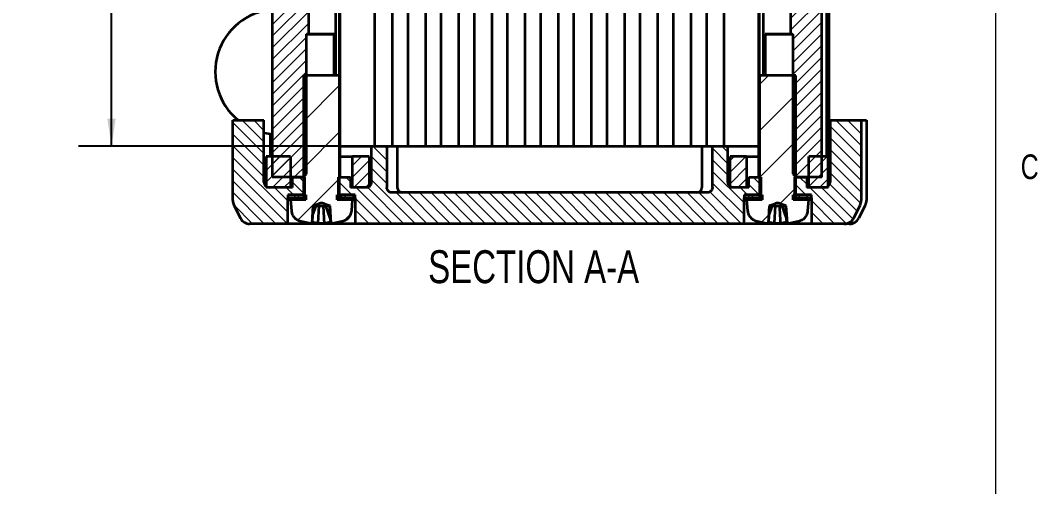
# Paper-space layout 'Sheet2' of a CAD drawing. Header units: inches. Extents: x 0.4 to 16.6, y 0.2 to 10.8.
# Drawn here: x 12.673 to 16.536, y 5.643 to 7.414 of the extents above; entities that cross this region are included whole.
import ezdxf

# ---------------------------------------------------------------- set-up
doc = ezdxf.new("R2010")
doc.units = ezdxf.units.IN
doc.header["$MEASUREMENT"] = 0
doc.layers.add('SLD-0', color=7, linetype='Continuous')
doc.styles.add('SLDTEXTSTYLE1', font='TXT', dxfattribs={"width": 0.75})
doc.dimstyles.new('SLDDIMSTYLE2', dxfattribs={"dimtxt": 0.104167, "dimasz": 0.104167, "dimexe": 0, "dimexo": 0.0625, "dimgap": 0.026042, "dimtad": 0, "dimtih": 1, "dimtoh": 1, "dimdec": 3, "dimrnd": 1e-09, "dimzin": 12, "dimdsep": 46, "dimtxsty": 'SLDTEXTSTYLE1', "dimsah": 1, "dimcen": 0.09, "dimadec": 0, "dimazin": 3, "dimtfac": 1, "dimtdec": 3, "dimtofl": 0, "dimtmove": 0, "dimatfit": 3, "dimfxl": 1, "dimfrac": 2, "dimtolj": 1, "dimtzin": 12, "dimarcsym": 0})

# ---------------------------------------------------------------- blocks, each defined once
blk = doc.blocks.new('_D_5')
at = {"layer": 'SLD-0'}
for p, q in [((14.0739, 9.8504), (12.8941, 9.8504)), ((13.0191, 9.8504), (13.0191, 8.5082)), ((13.1152, 8.4659), (13.0835, 8.4659)), ((13.0835, 8.4659), (13.0835, 8.3004)), ((13.2692, 8.4659), (13.3008, 8.4659)), ((13.3008, 8.4659), (13.3008, 8.3004)), ((13.0191, 6.937), (13.0191, 8.2793)), ((13.0835, 8.3004), (13.1152, 8.3004)), ((13.3008, 8.3004), (13.2692, 8.3004)), ((14.0543, 6.937), (12.8941, 6.937))]:
    blk.add_line(p, q, dxfattribs=at)
for centre, start, end in [((12.9134, 8.3832), 153.4349, 206.5651), ((13.1248, 8.3832), 333.4349, 26.5651)]:
    blk.add_arc(centre, 0.2323, start, end, dxfattribs=at)
for points in [[(13.0191, 9.8504), (13.003, 9.7463), (13.0351, 9.7463)], [(13.0191, 6.937), (13.0351, 7.0412), (13.003, 7.0412)]]:
    blk.add_solid(points, dxfattribs=at)
at = {"layer": 'SLD-0', "char_height": 0.10417, "attachment_point": 1, "style": 'SLDTEXTSTYLE1'}
for s, insert in [('2.913', (12.7056, 8.4347)), ('74', (13.1152, 8.4347))]:
    blk.add_mtext(s, dxfattribs=dict(at, insert=insert))

psp = doc.layouts.new('Sheet2')

# ---------------------------------------------------------------- hatches: boundary and pattern name
at = {"linetype": 'Continuous', "lineweight": 18}
h = psp.add_hatch(dxfattribs=at)
h.set_pattern_fill('ANSI31', scale=0.25, style=0)
edge = h.paths.add_edge_path(flags=0)
edge.add_spline(control_points=[(13.7464, 6.8189), (13.7507, 6.8232), (13.755, 6.8275), (13.7592, 6.8317)], knot_values=[0.002828, 0.002828, 0.002828, 0.002828, 0.003288, 0.003288, 0.003288, 0.003288], weights=[1, 1, 1, 1], degree=3, periodic=0)
edge.add_line((13.7592, 6.8317), (13.7592, 7.3622))
edge.add_spline(control_points=[(13.7592, 7.3622), (13.7618, 7.3638), (13.7643, 7.3653), (13.7669, 7.3668)], knot_values=[0.001869, 0.001869, 0.001869, 0.001869, 0.002096, 0.002096, 0.002096, 0.002096], weights=[1, 1, 1, 1], degree=3, periodic=0)
edge.add_line((13.7669, 7.3668), (13.7669, 9.4206))
edge.add_spline(control_points=[(13.7669, 9.4206), (13.7643, 9.4222), (13.7618, 9.4237), (13.7592, 9.4252)], knot_values=[0.004752, 0.004752, 0.004752, 0.004752, 0.004981, 0.004981, 0.004981, 0.004981], weights=[1, 1, 1, 1], degree=3, periodic=0)
edge.add_line((13.7592, 9.4252), (13.7592, 9.9557))
edge.add_spline(control_points=[(13.7592, 9.9557), (13.755, 9.96), (13.7507, 9.9643), (13.7464, 9.9685)], knot_values=[0.007074, 0.007074, 0.007074, 0.007074, 0.007537, 0.007537, 0.007537, 0.007537], weights=[1, 1, 1, 1], degree=3, periodic=0)
edge.add_line((13.7464, 9.9685), (13.6293, 9.9685))
edge.add_line((13.6293, 9.9685), (13.6293, 6.8189))
edge.add_line((13.6293, 6.8189), (13.7464, 6.8189))
h = psp.add_hatch(dxfattribs=at)
h.set_pattern_fill('ANSI31', scale=0.25, style=0)
edge = h.paths.add_edge_path(flags=0)
edge.add_spline(control_points=[(15.598, 7.3668), (15.6006, 7.3653), (15.6031, 7.3638), (15.6057, 7.3622)], knot_values=[0.004752, 0.004752, 0.004752, 0.004752, 0.004981, 0.004981, 0.004981, 0.004981], weights=[1, 1, 1, 1], degree=3, periodic=0)
edge.add_line((15.6057, 7.3622), (15.6057, 6.8317))
edge.add_spline(control_points=[(15.6057, 6.8317), (15.6099, 6.8275), (15.6142, 6.8232), (15.6185, 6.8189)], knot_values=[0.007074, 0.007074, 0.007074, 0.007074, 0.007537, 0.007537, 0.007537, 0.007537], weights=[1, 1, 1, 1], degree=3, periodic=0)
edge.add_line((15.6185, 6.8189), (15.7159, 6.8189))
edge.add_line((15.7159, 6.8189), (15.7159, 9.9685))
edge.add_line((15.7159, 9.9685), (15.6185, 9.9685))
edge.add_spline(control_points=[(15.6185, 9.9685), (15.6142, 9.9643), (15.6099, 9.96), (15.6057, 9.9557)], knot_values=[0.002828, 0.002828, 0.002828, 0.002828, 0.003288, 0.003288, 0.003288, 0.003288], weights=[1, 1, 1, 1], degree=3, periodic=0)
edge.add_line((15.6057, 9.9557), (15.6057, 9.4252))
edge.add_spline(control_points=[(15.6057, 9.4252), (15.6031, 9.4237), (15.6006, 9.4222), (15.598, 9.4206)], knot_values=[0.001869, 0.001869, 0.001869, 0.001869, 0.002096, 0.002096, 0.002096, 0.002096], weights=[1, 1, 1, 1], degree=3, periodic=0)
edge.add_line((15.598, 9.4206), (15.598, 7.3668))
h = psp.add_hatch(dxfattribs=at)
h.set_pattern_fill('ANSI31', style=0)
edge = h.paths.add_edge_path(flags=0)
edge.add_line((13.8853, 6.7363), (13.8853, 7.2048))
edge.add_line((13.8853, 7.2048), (13.7475, 7.2048))
edge.add_line((13.7475, 7.2048), (13.7475, 6.7363))
edge.add_spline(control_points=[(13.7475, 6.7363), (13.7475, 6.7358), (13.7474, 6.7354), (13.7473, 6.735), (13.7471, 6.7345), (13.7469, 6.7341), (13.7466, 6.7338), (13.7464, 6.7335), (13.746, 6.7332), (13.7456, 6.7329), (13.7453, 6.7327), (13.7449, 6.7325), (13.7444, 6.7324), (13.7441, 6.7324), (13.7438, 6.7323), (13.7435, 6.7323)], knot_values=[0, 0, 0, 0, 0.000034, 0.000034, 0.000034, 0.000067, 0.000067, 0.000067, 0.000101, 0.000101, 0.000101, 0.000134, 0.000134, 0.000134, 0.000157, 0.000157, 0.000157, 0.000157], weights=[1, 1, 1, 1, 1, 1, 1, 1, 1, 1, 1, 1, 1, 1, 1, 1], degree=3, periodic=0)
edge.add_line((13.7435, 6.7323), (13.6983, 6.7323))
edge.add_spline(control_points=[(13.6983, 6.7323), (13.6995, 6.7185), (13.7007, 6.7047), (13.7019, 6.6908)], knot_values=[0.000016, 0.000016, 0.000016, 0.000016, 0.001074, 0.001074, 0.001074, 0.001074], weights=[1, 1, 1, 1], degree=3, periodic=0)
edge.add_spline(control_points=[(13.7019, 6.6908), (13.7023, 6.686), (13.7036, 6.6812), (13.7056, 6.6768), (13.7076, 6.6724), (13.7104, 6.6682), (13.7137, 6.6647), (13.7171, 6.6612), (13.7211, 6.6582), (13.7254, 6.656), (13.728, 6.6547), (13.7308, 6.6536), (13.7337, 6.6528)], knot_values=[0, 0, 0, 0, 0.000369, 0.000369, 0.000369, 0.000739, 0.000739, 0.000739, 0.001108, 0.001108, 0.001108, 0.001332, 0.001332, 0.001332, 0.001332], weights=[1, 1, 1, 1, 1, 1, 1, 1, 1, 1, 1, 1, 1], degree=3, periodic=0)
edge.add_arc((13.8164, 6.9567), 0.315, 254.7751, 263.2527)
edge.add_spline(control_points=[(13.7794, 6.6439), (13.7795, 6.6462), (13.7797, 6.6484), (13.7798, 6.6506), (13.7812, 6.6704), (13.7826, 6.6901), (13.784, 6.7099)], knot_values=[0.000025, 0.000025, 0.000025, 0.000025, 0.000195, 0.000195, 0.000195, 0.001704, 0.001704, 0.001704, 0.001704], weights=[1, 1, 1, 1, 1, 1, 1], degree=3, periodic=0)
edge.add_spline(control_points=[(13.784, 6.7099), (13.7948, 6.7134), (13.805, 6.72), (13.8164, 6.7204), (13.8277, 6.7208), (13.838, 6.7134), (13.8488, 6.7099)], knot_values=[0.000014, 0.000014, 0.000014, 0.000014, 0.000879, 0.000879, 0.000879, 0.001764, 0.001764, 0.001764, 0.001764], weights=[1, 1, 1, 1, 1, 1, 1], degree=3, periodic=0)
edge.add_spline(control_points=[(13.8488, 6.7099), (13.8503, 6.6879), (13.8519, 6.6659), (13.8534, 6.6439)], knot_values=[0.000025, 0.000025, 0.000025, 0.000025, 0.001704, 0.001704, 0.001704, 0.001704], weights=[1, 1, 1, 1], degree=3, periodic=0)
edge.add_arc((13.8164, 6.9567), 0.315, 276.7473, 285.2249)
edge.add_spline(control_points=[(13.8991, 6.6528), (13.9038, 6.6541), (13.9083, 6.6562), (13.9123, 6.6589), (13.9163, 6.6617), (13.9198, 6.6651), (13.9227, 6.6691), (13.9255, 6.673), (13.9278, 6.6774), (13.9292, 6.6821), (13.93, 6.6849), (13.9306, 6.6879), (13.9309, 6.6908)], knot_values=[0.000001, 0.000001, 0.000001, 0.000001, 0.000369, 0.000369, 0.000369, 0.000739, 0.000739, 0.000739, 0.001108, 0.001108, 0.001108, 0.001333, 0.001333, 0.001333, 0.001333], weights=[1, 1, 1, 1, 1, 1, 1, 1, 1, 1, 1, 1, 1], degree=3, periodic=0)
edge.add_spline(control_points=[(13.9309, 6.6908), (13.9321, 6.7047), (13.9333, 6.7185), (13.9345, 6.7323)], knot_values=[0.000016, 0.000016, 0.000016, 0.000016, 0.001074, 0.001074, 0.001074, 0.001074], weights=[1, 1, 1, 1], degree=3, periodic=0)
edge.add_line((13.9345, 6.7323), (13.8892, 6.7323))
edge.add_spline(control_points=[(13.8892, 6.7323), (13.8891, 6.7323), (13.8889, 6.7323), (13.8888, 6.7323), (13.8883, 6.7324), (13.8879, 6.7325), (13.8875, 6.7327), (13.8871, 6.7329), (13.8867, 6.7332), (13.8864, 6.7335), (13.8861, 6.7338), (13.8859, 6.7342), (13.8857, 6.7346), (13.8855, 6.735), (13.8854, 6.7354), (13.8853, 6.7358), (13.8853, 6.736), (13.8853, 6.7361), (13.8853, 6.7363)], knot_values=[0.000157, 0.000157, 0.000157, 0.000157, 0.000168, 0.000168, 0.000168, 0.000201, 0.000201, 0.000201, 0.000235, 0.000235, 0.000235, 0.000269, 0.000269, 0.000269, 0.000302, 0.000302, 0.000302, 0.000313, 0.000313, 0.000313, 0.000313], weights=[1, 1, 1, 1, 1, 1, 1, 1, 1, 1, 1, 1, 1, 1, 1, 1, 1, 1, 1], degree=3, periodic=0)
h = psp.add_hatch(dxfattribs=at)
h.set_pattern_fill('ANSI31', style=0)
edge = h.paths.add_edge_path(flags=0)
edge.add_line((15.6176, 6.7363), (15.6176, 7.2048))
edge.add_line((15.6176, 7.2048), (15.4798, 7.2048))
edge.add_line((15.4798, 7.2048), (15.4798, 6.7363))
edge.add_spline(control_points=[(15.4798, 6.7363), (15.4798, 6.7358), (15.4797, 6.7354), (15.4796, 6.735), (15.4794, 6.7345), (15.4792, 6.7341), (15.4789, 6.7338), (15.4786, 6.7335), (15.4783, 6.7332), (15.4779, 6.7329), (15.4776, 6.7327), (15.4771, 6.7325), (15.4767, 6.7324), (15.4764, 6.7324), (15.4761, 6.7323), (15.4758, 6.7323)], knot_values=[0, 0, 0, 0, 0.000034, 0.000034, 0.000034, 0.000067, 0.000067, 0.000067, 0.000101, 0.000101, 0.000101, 0.000134, 0.000134, 0.000134, 0.000157, 0.000157, 0.000157, 0.000157], weights=[1, 1, 1, 1, 1, 1, 1, 1, 1, 1, 1, 1, 1, 1, 1, 1], degree=3, periodic=0)
edge.add_line((15.4758, 6.7323), (15.4306, 6.7323))
edge.add_spline(control_points=[(15.4306, 6.7323), (15.4318, 6.7185), (15.433, 6.7047), (15.4342, 6.6908)], knot_values=[0.000016, 0.000016, 0.000016, 0.000016, 0.001074, 0.001074, 0.001074, 0.001074], weights=[1, 1, 1, 1], degree=3, periodic=0)
edge.add_spline(control_points=[(15.4342, 6.6908), (15.4346, 6.686), (15.4359, 6.6812), (15.4379, 6.6768), (15.4399, 6.6724), (15.4426, 6.6682), (15.446, 6.6647), (15.4493, 6.6612), (15.4533, 6.6582), (15.4577, 6.656), (15.4603, 6.6547), (15.4631, 6.6536), (15.466, 6.6528)], knot_values=[0, 0, 0, 0, 0.000369, 0.000369, 0.000369, 0.000739, 0.000739, 0.000739, 0.001108, 0.001108, 0.001108, 0.001332, 0.001332, 0.001332, 0.001332], weights=[1, 1, 1, 1, 1, 1, 1, 1, 1, 1, 1, 1, 1], degree=3, periodic=0)
edge.add_arc((15.5487, 6.9567), 0.315, 254.7751, 263.2527)
edge.add_spline(control_points=[(15.5117, 6.6439), (15.5118, 6.6462), (15.512, 6.6484), (15.5121, 6.6506), (15.5135, 6.6704), (15.5149, 6.6901), (15.5163, 6.7099)], knot_values=[0.000025, 0.000025, 0.000025, 0.000025, 0.000195, 0.000195, 0.000195, 0.001704, 0.001704, 0.001704, 0.001704], weights=[1, 1, 1, 1, 1, 1, 1], degree=3, periodic=0)
edge.add_spline(control_points=[(15.5163, 6.7099), (15.5271, 6.7134), (15.5373, 6.72), (15.5487, 6.7204), (15.56, 6.7208), (15.5703, 6.7134), (15.5811, 6.7099)], knot_values=[0.000014, 0.000014, 0.000014, 0.000014, 0.000879, 0.000879, 0.000879, 0.001764, 0.001764, 0.001764, 0.001764], weights=[1, 1, 1, 1, 1, 1, 1], degree=3, periodic=0)
edge.add_spline(control_points=[(15.5811, 6.7099), (15.5826, 6.6879), (15.5841, 6.6659), (15.5857, 6.6439)], knot_values=[0.000025, 0.000025, 0.000025, 0.000025, 0.001704, 0.001704, 0.001704, 0.001704], weights=[1, 1, 1, 1], degree=3, periodic=0)
edge.add_arc((15.5487, 6.9567), 0.315, 276.7473, 285.2249)
edge.add_spline(control_points=[(15.6314, 6.6528), (15.636, 6.6541), (15.6406, 6.6562), (15.6445, 6.6589), (15.6485, 6.6617), (15.6521, 6.6651), (15.655, 6.6691), (15.6578, 6.673), (15.6601, 6.6774), (15.6615, 6.6821), (15.6623, 6.6849), (15.6629, 6.6879), (15.6631, 6.6908)], knot_values=[0.000001, 0.000001, 0.000001, 0.000001, 0.000369, 0.000369, 0.000369, 0.000739, 0.000739, 0.000739, 0.001108, 0.001108, 0.001108, 0.001333, 0.001333, 0.001333, 0.001333], weights=[1, 1, 1, 1, 1, 1, 1, 1, 1, 1, 1, 1, 1], degree=3, periodic=0)
edge.add_spline(control_points=[(15.6631, 6.6908), (15.6644, 6.7047), (15.6656, 6.7185), (15.6668, 6.7323)], knot_values=[0.000016, 0.000016, 0.000016, 0.000016, 0.001074, 0.001074, 0.001074, 0.001074], weights=[1, 1, 1, 1], degree=3, periodic=0)
edge.add_line((15.6668, 6.7323), (15.6215, 6.7323))
edge.add_spline(control_points=[(15.6215, 6.7323), (15.6214, 6.7323), (15.6212, 6.7323), (15.6211, 6.7323), (15.6206, 6.7324), (15.6202, 6.7325), (15.6198, 6.7327), (15.6194, 6.7329), (15.619, 6.7332), (15.6187, 6.7335), (15.6184, 6.7338), (15.6181, 6.7342), (15.6179, 6.7346), (15.6178, 6.735), (15.6176, 6.7354), (15.6176, 6.7358), (15.6176, 6.736), (15.6176, 6.7361), (15.6176, 6.7363)], knot_values=[0.000157, 0.000157, 0.000157, 0.000157, 0.000168, 0.000168, 0.000168, 0.000201, 0.000201, 0.000201, 0.000235, 0.000235, 0.000235, 0.000269, 0.000269, 0.000269, 0.000302, 0.000302, 0.000302, 0.000313, 0.000313, 0.000313, 0.000313], weights=[1, 1, 1, 1, 1, 1, 1, 1, 1, 1, 1, 1, 1, 1, 1, 1, 1, 1, 1], degree=3, periodic=0)
h = psp.add_hatch(dxfattribs=at)
h.set_pattern_fill('ANSI31', scale=0.25, angle=90, style=0)
edge = h.paths.add_edge_path(flags=0)
edge.add_line((13.7061, 6.7796), (13.6176, 6.7796))
edge.add_arc((13.6176, 6.7992), 0.0197, 180, 270, ccw=False)
edge.add_line((13.5979, 6.7992), (13.5979, 7.0355))
edge.add_line((13.5979, 7.0355), (13.4798, 7.0355))
edge.add_line((13.4798, 7.0355), (13.4798, 6.7298))
edge.add_arc((13.5191, 6.7298), 0.0394, 180, 206.5651)
edge.add_line((13.4839, 6.7122), (13.5083, 6.6635))
edge.add_arc((13.5435, 6.6811), 0.0394, 206.5651, 270)
edge.add_line((13.5435, 6.6418), (13.6884, 6.6418))
edge.add_line((13.6884, 6.6418), (13.6884, 6.7402))
edge.add_line((13.6884, 6.7402), (13.7534, 6.7402))
edge.add_line((13.7534, 6.7402), (13.7534, 6.8189))
edge.add_line((13.7534, 6.8189), (13.7061, 6.8189))
edge.add_line((13.7061, 6.8189), (13.7061, 6.7796))
h = psp.add_hatch(dxfattribs=at)
h.set_pattern_fill('ANSI31', scale=0.25, angle=90, style=0)
edge = h.paths.add_edge_path(flags=0)
edge.add_line((15.7475, 7.0355), (15.7475, 6.7992))
edge.add_arc((15.7278, 6.7992), 0.0197, 270, 360, ccw=False)
edge.add_line((15.7278, 6.7796), (15.6589, 6.7796))
edge.add_line((15.6589, 6.7796), (15.6589, 6.8189))
edge.add_line((15.6589, 6.8189), (15.6117, 6.8189))
edge.add_line((15.6117, 6.8189), (15.6117, 6.7402))
edge.add_line((15.6117, 6.7402), (15.6766, 6.7402))
edge.add_line((15.6766, 6.7402), (15.6766, 6.6418))
edge.add_line((15.6766, 6.6418), (15.8019, 6.6418))
edge.add_arc((15.8019, 6.6811), 0.0394, 270, 333.4349)
edge.add_line((15.8371, 6.6635), (15.8614, 6.7122))
edge.add_arc((15.8262, 6.7298), 0.0394, 333.4349, 360)
edge.add_line((15.8656, 6.7298), (15.8656, 7.0355))
edge.add_line((15.8656, 7.0355), (15.7475, 7.0355))
h = psp.add_hatch(dxfattribs=at)
h.set_pattern_fill('ANSI31', scale=0.25, angle=90, style=0)
edge = h.paths.add_edge_path(flags=0)
edge.add_spline(control_points=[(15.3006, 6.7796), (15.3006, 6.7778), (15.3004, 6.7761), (15.2999, 6.7744), (15.2994, 6.7723), (15.2984, 6.7702), (15.2972, 6.7684), (15.2959, 6.7666), (15.2943, 6.765), (15.2926, 6.7637), (15.2914, 6.7629), (15.2902, 6.7622), (15.289, 6.7616), (15.287, 6.7607), (15.2848, 6.7601), (15.2826, 6.7599), (15.282, 6.7599), (15.2815, 6.7599), (15.281, 6.7599)], knot_values=[0.002554, 0.002554, 0.002554, 0.002554, 0.002686, 0.002686, 0.002686, 0.002854, 0.002854, 0.002854, 0.003022, 0.003022, 0.003022, 0.003126, 0.003126, 0.003126, 0.003294, 0.003294, 0.003294, 0.003335, 0.003335, 0.003335, 0.003335], weights=[1, 1, 1, 1, 1, 1, 1, 1, 1, 1, 1, 1, 1, 1, 1, 1, 1, 1, 1], degree=3, periodic=0)
edge.add_line((15.281, 6.7599), (14.0841, 6.7599))
edge.add_spline(control_points=[(14.0841, 6.7599), (14.0834, 6.7599), (14.0827, 6.7599), (14.082, 6.76), (14.0799, 6.7602), (14.0777, 6.7608), (14.0757, 6.7618), (14.0737, 6.7627), (14.0718, 6.764), (14.0703, 6.7656), (14.0687, 6.7671), (14.0674, 6.7689), (14.0664, 6.7709), (14.0658, 6.7722), (14.0653, 6.7735), (14.065, 6.7748), (14.0646, 6.7764), (14.0644, 6.778), (14.0644, 6.7796)], knot_values=[0.002466, 0.002466, 0.002466, 0.002466, 0.002518, 0.002518, 0.002518, 0.002686, 0.002686, 0.002686, 0.002854, 0.002854, 0.002854, 0.003022, 0.003022, 0.003022, 0.003126, 0.003126, 0.003126, 0.003248, 0.003248, 0.003248, 0.003248], weights=[1, 1, 1, 1, 1, 1, 1, 1, 1, 1, 1, 1, 1, 1, 1, 1, 1, 1, 1], degree=3, periodic=0)
edge.add_line((14.0644, 6.7796), (14.0644, 6.937))
edge.add_line((14.0644, 6.937), (14.0054, 6.937))
edge.add_line((14.0054, 6.937), (14.0054, 6.7992))
edge.add_spline(control_points=[(14.0054, 6.7992), (14.0054, 6.7989), (14.0054, 6.7985), (14.0053, 6.7982), (14.0052, 6.796), (14.0047, 6.7938), (14.0039, 6.7917), (14.003, 6.7897), (14.0018, 6.7878), (14.0004, 6.7861), (13.9989, 6.7845), (13.9971, 6.7831), (13.9952, 6.782), (13.9933, 6.781), (13.9911, 6.7802), (13.989, 6.7798), (13.9879, 6.7797), (13.9868, 6.7796), (13.9857, 6.7796)], knot_values=[0.001652, 0.001652, 0.001652, 0.001652, 0.001679, 0.001679, 0.001679, 0.001847, 0.001847, 0.001847, 0.002015, 0.002015, 0.002015, 0.002183, 0.002183, 0.002183, 0.00235, 0.00235, 0.00235, 0.002434, 0.002434, 0.002434, 0.002434], weights=[1, 1, 1, 1, 1, 1, 1, 1, 1, 1, 1, 1, 1, 1, 1, 1, 1, 1, 1], degree=3, periodic=0)
edge.add_line((13.9857, 6.7796), (13.9266, 6.7796))
edge.add_line((13.9266, 6.7796), (13.9266, 6.8189))
edge.add_line((13.9266, 6.8189), (13.8794, 6.8189))
edge.add_line((13.8794, 6.8189), (13.8794, 6.7402))
edge.add_line((13.8794, 6.7402), (13.9443, 6.7402))
edge.add_line((13.9443, 6.7402), (13.9443, 6.6418))
edge.add_line((13.9443, 6.6418), (15.4207, 6.6418))
edge.add_line((15.4207, 6.6418), (15.4207, 6.7402))
edge.add_line((15.4207, 6.7402), (15.4857, 6.7402))
edge.add_line((15.4857, 6.7402), (15.4857, 6.8189))
edge.add_line((15.4857, 6.8189), (15.4384, 6.8189))
edge.add_line((15.4384, 6.8189), (15.4384, 6.7796))
edge.add_line((15.4384, 6.7796), (15.3794, 6.7796))
edge.add_spline(control_points=[(15.3794, 6.7796), (15.3778, 6.7796), (15.3762, 6.7798), (15.3747, 6.7801), (15.3726, 6.7806), (15.3705, 6.7815), (15.3686, 6.7827), (15.3668, 6.784), (15.3651, 6.7855), (15.3638, 6.7872), (15.3629, 6.7883), (15.3622, 6.7895), (15.3616, 6.7908), (15.3607, 6.7927), (15.36, 6.7949), (15.3598, 6.7971), (15.3597, 6.7978), (15.3597, 6.7985), (15.3597, 6.7992)], knot_values=[0.002567, 0.002567, 0.002567, 0.002567, 0.002686, 0.002686, 0.002686, 0.002854, 0.002854, 0.002854, 0.003022, 0.003022, 0.003022, 0.003126, 0.003126, 0.003126, 0.003294, 0.003294, 0.003294, 0.003348, 0.003348, 0.003348, 0.003348], weights=[1, 1, 1, 1, 1, 1, 1, 1, 1, 1, 1, 1, 1, 1, 1, 1, 1, 1, 1], degree=3, periodic=0)
edge.add_line((15.3597, 6.7992), (15.3597, 6.937))
edge.add_line((15.3597, 6.937), (15.3006, 6.937))
edge.add_line((15.3006, 6.937), (15.3006, 6.7796))
h = psp.add_hatch(dxfattribs=at)
h.set_pattern_fill('ANSI31', scale=0.25, style=0)
h.paths.add_polyline_path([(13.6983, 6.8977), (13.6058, 6.8977), (13.6058, 6.7796), (13.6983, 6.7796)], flags=0)
h = psp.add_hatch(dxfattribs=at)
h.set_pattern_fill('ANSI31', scale=0.25, style=0)
h.paths.add_polyline_path([(13.9975, 6.7796), (13.9975, 6.8977), (13.9345, 6.8977), (13.9345, 6.7796)], flags=0)
h = psp.add_hatch(dxfattribs=at)
h.set_pattern_fill('ANSI31', scale=0.25, style=0)
h.paths.add_polyline_path([(15.3676, 6.8977), (15.3676, 6.7796), (15.4306, 6.7796), (15.4306, 6.8977)], flags=0)
h = psp.add_hatch(dxfattribs=at)
h.set_pattern_fill('ANSI31', scale=0.25, style=0)
h.paths.add_polyline_path([(15.6668, 6.7796), (15.7396, 6.7796), (15.7396, 6.8977), (15.6668, 6.8977)], flags=0)
h = psp.add_hatch(dxfattribs=at)
h.set_pattern_fill('ANSI31', scale=0.25, style=0)
h.paths.add_polyline_path([(13.7573, 6.752), (13.6884, 6.752), (13.6884, 6.7323), (13.7573, 6.7323)], flags=0)
h = psp.add_hatch(dxfattribs=at)
h.set_pattern_fill('ANSI31', scale=0.25, style=0)
h.paths.add_polyline_path([(13.8754, 6.7323), (13.9443, 6.7323), (13.9443, 6.752), (13.8754, 6.752)], flags=0)
h = psp.add_hatch(dxfattribs=at)
h.set_pattern_fill('ANSI31', scale=0.25, style=0)
h.paths.add_polyline_path([(15.4896, 6.752), (15.4207, 6.752), (15.4207, 6.7323), (15.4896, 6.7323)], flags=0)
h = psp.add_hatch(dxfattribs=at)
h.set_pattern_fill('ANSI31', scale=0.25, style=0)
h.paths.add_polyline_path([(15.6077, 6.7323), (15.6766, 6.7323), (15.6766, 6.752), (15.6077, 6.752)], flags=0)

# ---------------------------------------------------------------- linework, layer by layer
at = {"color": 7, "linetype": 'Continuous', "lineweight": 18}
psp.add_line((16.3763, 0.3921), (16.3763, 10.6421), dxfattribs=at)
at = {"color": 7, "linetype": 'Continuous', "lineweight": 35}
for p, q in [((13.6293, 9.9685), (13.6293, 6.8189)), ((13.8877, 6.8189), (13.8877, 9.9685)), ((15.4772, 6.8189), (15.4772, 9.9685)), ((15.4797, 6.8189), (15.4797, 9.9685)), ((15.7159, 6.8189), (15.7159, 9.9685)), ((15.7356, 6.8977), (15.7356, 9.8898)), ((15.7364, 6.8977), (15.7364, 9.8898)), ((15.7437, 6.8977), (15.7437, 9.8898)), ((14.0191, 6.937), (14.0191, 9.8504)), ((14.0861, 6.937), (14.0861, 9.8504)), ((14.1451, 6.937), (14.1451, 9.8504)), ((14.2121, 6.937), (14.2121, 9.8504)), ((14.2711, 6.937), (14.2711, 9.8504)), ((14.338, 6.937), (14.338, 9.8504)), ((14.3971, 6.937), (14.3971, 9.8504)), ((14.464, 6.937), (14.464, 9.8504)), ((14.5231, 6.937), (14.5231, 9.8504)), ((14.59, 6.937), (14.59, 9.8504)), ((14.6491, 6.937), (14.6491, 9.8504)), ((14.7158, 6.937), (14.7158, 9.8504)), ((14.7749, 6.937), (14.7749, 9.8504)), ((14.8418, 6.937), (14.8418, 9.8504)), ((14.9009, 6.937), (14.9009, 9.8504)), ((14.9678, 6.937), (14.9678, 9.8504)), ((15.0269, 6.937), (15.0269, 9.8504)), ((15.0938, 6.937), (15.0938, 9.8504)), ((15.1528, 6.937), (15.1528, 9.8504)), ((15.2198, 6.937), (15.2198, 9.8504)), ((15.2788, 6.937), (15.2788, 9.8504)), ((15.3458, 6.937), (15.3458, 9.8504)), ((13.8702, 7.2048), (13.8702, 9.5827)), ((13.8852, 7.2048), (13.8852, 9.5827)), ((15.4947, 7.2048), (15.4947, 9.5827)), ((13.7669, 9.4206), (13.7669, 7.3668)), ((15.598, 7.3668), (15.598, 9.4206)), ((13.7592, 7.3622), (13.7669, 7.3668)), ((13.7592, 6.8317), (13.7592, 7.3622)), ((13.7592, 7.3622), (13.8639, 7.3622)), ((13.8636, 7.3623), (13.7669, 7.3623)), ((13.8639, 7.2048), (13.8639, 7.3622)), ((15.501, 7.3622), (15.501, 7.2048)), ((15.501, 7.3622), (15.6057, 7.3622)), ((15.598, 7.3623), (15.5013, 7.3623)), ((15.598, 7.3668), (15.6057, 7.3622)), ((15.6057, 7.3622), (15.6057, 6.8317)), ((13.7475, 7.2048), (13.7475, 6.7363)), ((13.8853, 7.2048), (13.7475, 7.2048)), ((13.8853, 6.7363), (13.8853, 7.2048)), ((15.4798, 7.2048), (15.4798, 6.7363)), ((15.6176, 7.2048), (15.4798, 7.2048)), ((15.6176, 6.7363), (15.6176, 7.2048)), ((13.4798, 6.7298), (13.4798, 7.0355)), ((13.4798, 7.0355), (13.5979, 7.0355)), ((13.5979, 6.7992), (13.5979, 7.0355)), ((15.7437, 7.0355), (15.7475, 7.0355)), ((15.7475, 7.0355), (15.7475, 6.7992)), ((15.7475, 7.0355), (15.8656, 7.0355)), ((15.8656, 7.0355), (15.8656, 6.7298)), ((15.8656, 7.0355), (15.8853, 7.0355)), ((15.8853, 7.0355), (15.8853, 6.7298)), ((13.6212, 6.9836), (13.6212, 6.8977)), ((13.6285, 6.9828), (13.6285, 6.8977)), ((13.8877, 6.937), (14.0054, 6.937)), ((14.0054, 6.937), (14.0054, 6.7992)), ((14.0054, 6.937), (14.0644, 6.937)), ((14.0644, 6.937), (14.0644, 6.7796)), ((14.0644, 6.937), (14.1043, 6.937)), ((14.1043, 6.7796), (14.1043, 6.937)), ((14.1043, 6.937), (14.1239, 6.937)), ((14.1239, 6.937), (15.2411, 6.937)), ((15.2411, 6.937), (15.2608, 6.937)), ((15.2608, 6.937), (15.2608, 6.7796)), ((15.2608, 6.937), (15.3006, 6.937)), ((15.3006, 6.7796), (15.3006, 6.937)), ((15.3006, 6.937), (15.3597, 6.937)), ((15.3597, 6.937), (15.4772, 6.937)), ((15.3597, 6.7992), (15.3597, 6.937)), ((13.6983, 6.8977), (13.6058, 6.8977)), ((13.6058, 6.8977), (13.6058, 6.7796)), ((13.6983, 6.8977), (13.6983, 6.7796)), ((13.8877, 6.8977), (13.9345, 6.8977)), ((13.9345, 6.7796), (13.9345, 6.8977)), ((13.9975, 6.8977), (13.9345, 6.8977)), ((13.9975, 6.8977), (13.9975, 6.7796)), ((15.3676, 6.7796), (15.3676, 6.8977)), ((15.4306, 6.8977), (15.3676, 6.8977)), ((15.4306, 6.8977), (15.4306, 6.7796)), ((15.4306, 6.8977), (15.4772, 6.8977)), ((15.6668, 6.7796), (15.6668, 6.8977)), ((15.7396, 6.8977), (15.6668, 6.8977)), ((15.7396, 6.7796), (15.7396, 6.8977)), ((15.7475, 6.8977), (15.7396, 6.8977)), ((13.7464, 6.8189), (13.6293, 6.8189)), ((13.7061, 6.7796), (13.7061, 6.8189)), ((13.7061, 6.8189), (13.7534, 6.8189)), ((13.7464, 6.8189), (13.7592, 6.8317)), ((13.7534, 6.7402), (13.7534, 6.8189)), ((13.8794, 6.8189), (13.8794, 6.7402)), ((13.8794, 6.8189), (13.9266, 6.8189)), ((13.9266, 6.8189), (13.9266, 6.7796)), ((15.4384, 6.7796), (15.4384, 6.8189)), ((15.4384, 6.8189), (15.4857, 6.8189)), ((15.4857, 6.7402), (15.4857, 6.8189)), ((15.6057, 6.8317), (15.6185, 6.8189)), ((15.6117, 6.8189), (15.6117, 6.7402)), ((15.6117, 6.8189), (15.6589, 6.8189)), ((15.7159, 6.8189), (15.6185, 6.8189)), ((15.6589, 6.8189), (15.6589, 6.7796)), ((13.6983, 6.7796), (13.6058, 6.7796)), ((13.7061, 6.7796), (13.6176, 6.7796)), ((13.9857, 6.7796), (13.9266, 6.7796)), ((13.9975, 6.7796), (13.9345, 6.7796)), ((15.281, 6.7599), (14.0841, 6.7599)), ((15.4306, 6.7796), (15.3676, 6.7796)), ((15.4384, 6.7796), (15.3794, 6.7796)), ((15.7278, 6.7796), (15.6589, 6.7796)), ((15.7396, 6.7796), (15.6668, 6.7796)), ((13.7573, 6.752), (13.6884, 6.752)), ((13.6884, 6.752), (13.6884, 6.7323)), ((13.7534, 6.7402), (13.6884, 6.7402)), ((13.6884, 6.6418), (13.6884, 6.7402)), ((13.7573, 6.7323), (13.6884, 6.7323)), ((13.6983, 6.7323), (13.7019, 6.6908)), ((13.7435, 6.7323), (13.6983, 6.7323)), ((13.7573, 6.752), (13.7573, 6.7323)), ((13.8754, 6.7323), (13.8754, 6.752)), ((13.9443, 6.752), (13.8754, 6.752)), ((13.9443, 6.7323), (13.8754, 6.7323)), ((13.9443, 6.7402), (13.8794, 6.7402)), ((13.9345, 6.7323), (13.8892, 6.7323)), ((13.9309, 6.6908), (13.9345, 6.7323)), ((13.9443, 6.7323), (13.9443, 6.752)), ((13.9443, 6.7402), (13.9443, 6.6418)), ((15.4896, 6.752), (15.4207, 6.752)), ((15.4207, 6.752), (15.4207, 6.7323)), ((15.4857, 6.7402), (15.4207, 6.7402)), ((15.4207, 6.6418), (15.4207, 6.7402)), ((15.4896, 6.7323), (15.4207, 6.7323)), ((15.4306, 6.7323), (15.4342, 6.6908)), ((15.4758, 6.7323), (15.4306, 6.7323)), ((15.4896, 6.752), (15.4896, 6.7323)), ((15.6077, 6.7323), (15.6077, 6.752)), ((15.6766, 6.752), (15.6077, 6.752)), ((15.6766, 6.7323), (15.6077, 6.7323)), ((15.6766, 6.7402), (15.6117, 6.7402)), ((15.6668, 6.7323), (15.6215, 6.7323)), ((15.6631, 6.6908), (15.6668, 6.7323)), ((15.6766, 6.7323), (15.6766, 6.752)), ((15.6766, 6.7402), (15.6766, 6.6418)), ((13.4839, 6.7122), (13.5083, 6.6635)), ((13.784, 6.7099), (13.7794, 6.6439)), ((13.7824, 6.6715), (13.7964, 6.7099)), ((13.784, 6.7099), (13.7846, 6.7099)), ((13.7846, 6.7099), (13.8076, 6.7099)), ((13.8037, 6.6439), (13.8076, 6.7099)), ((13.8076, 6.7099), (13.8227, 6.7099)), ((13.8227, 6.7099), (13.8476, 6.7099)), ((13.8503, 6.6588), (13.833, 6.7099)), ((13.8476, 6.7099), (13.8488, 6.7099)), ((13.8511, 6.6439), (13.8476, 6.7099)), ((13.8534, 6.6439), (13.8488, 6.7099)), ((15.5163, 6.7099), (15.5117, 6.6439)), ((15.5146, 6.6715), (15.5287, 6.7099)), ((15.5163, 6.7099), (15.5169, 6.7099)), ((15.5169, 6.7099), (15.5398, 6.7099)), ((15.536, 6.6439), (15.5398, 6.7099)), ((15.5398, 6.7099), (15.555, 6.7099)), ((15.555, 6.7099), (15.5798, 6.7099)), ((15.5826, 6.6588), (15.5653, 6.7099)), ((15.5798, 6.7099), (15.5811, 6.7099)), ((15.5834, 6.6439), (15.5798, 6.7099)), ((15.5857, 6.6439), (15.5811, 6.7099)), ((15.8371, 6.6635), (15.8614, 6.7122)), ((15.8811, 6.7122), (15.8568, 6.6635)), ((13.7794, 6.6439), (13.7807, 6.6439)), ((13.8037, 6.6439), (13.8263, 6.6439)), ((13.8511, 6.6439), (13.8534, 6.6439)), ((15.5117, 6.6439), (15.513, 6.6439)), ((15.536, 6.6439), (15.5586, 6.6439)), ((15.5834, 6.6439), (15.5857, 6.6439)), ((13.6884, 6.6418), (13.5435, 6.6418)), ((13.9443, 6.6418), (13.6884, 6.6418)), ((15.4207, 6.6418), (13.9443, 6.6418)), ((15.6766, 6.6418), (15.4207, 6.6418)), ((15.8019, 6.6418), (15.6766, 6.6418)), ((15.8216, 6.6418), (15.8019, 6.6418))]:
    psp.add_line(p, q, dxfattribs=at)
at = {"color": 7, "linetype": 'Continuous', "lineweight": 35, "flags": 128}
psp.add_lwpolyline([(13.5979, 6.9876), (13.5991, 6.9873), (13.6293, 6.9827)], dxfattribs=at)
at = {"color": 7, "linetype": 'Continuous', "lineweight": 35}
for centre, radius, start, end in [((13.6499, 7.2189), 0.2371, 94.9791, 230.6906), ((13.6176, 6.7992), 0.0197, 180, 270), ((15.7278, 6.7992), 0.0197, 270, 0), ((14.1239, 6.7796), 0.0197, 180, 270), ((15.2411, 6.7796), 0.0197, 270, 0), ((13.5191, 6.7298), 0.0394, 180, 206.5651), ((15.8262, 6.7298), 0.0394, 333.4349, 0), ((15.8459, 6.7298), 0.0394, 333.4349, 360), ((13.5435, 6.6811), 0.0394, 206.5651, 270), ((13.8164, 6.9567), 0.315, 254.7751, 263.2527), ((13.8285, 6.817), 0.1748, 254.2111, 261.8191), ((13.8029, 6.7942), 0.152, 278.8658, 288.3754), ((13.8164, 6.9567), 0.315, 276.7473, 285.2249), ((15.5487, 6.9567), 0.315, 254.7751, 263.2527), ((15.5608, 6.817), 0.1748, 254.2111, 261.8191), ((15.5352, 6.7942), 0.152, 278.8658, 288.3754), ((15.5487, 6.9567), 0.315, 276.7473, 285.2249), ((15.8019, 6.6811), 0.0394, 270, 333.4349), ((15.8216, 6.6811), 0.0394, 270, 333.4349)]:
    psp.add_arc(centre, radius, start, end, dxfattribs=at)
for points, knots in [([(13.7669, 7.3668), (13.7669, 7.3668), (13.7669, 7.3664), (13.7669, 7.3648), (13.7669, 7.3636), (13.7669, 7.3623)], [0, 0, 0, 0, 0.5, 0.5, 1, 1, 1, 1]), ([(15.598, 7.3668), (15.598, 7.3668), (15.598, 7.3664), (15.598, 7.3648), (15.598, 7.3636), (15.598, 7.3623)], [0, 0, 0, 0, 0.5, 0.5, 1, 1, 1, 1]), ([(14.0054, 6.7992), (14.0054, 6.7989), (14.0053, 6.7963), (14.0042, 6.7916), (14.0006, 6.7859), (13.9954, 6.7817), (13.9901, 6.7798), (13.9868, 6.7796), (13.9857, 6.7796)], [0, 0, 0, 0, 0.0344642, 0.2491238, 0.4637834, 0.6784431, 0.8931027, 1, 1, 1, 1]), ([(15.3794, 6.7796), (15.3778, 6.7797), (15.374, 6.7799), (15.3684, 6.7825), (15.3641, 6.7864), (15.3611, 6.7914), (15.3598, 6.7956), (15.3597, 6.7985), (15.3597, 6.7992)], [0, 0, 0, 0, 0.152676, 0.367228, 0.58178, 0.716064, 0.930616, 1, 1, 1, 1]), ([(14.0841, 6.7599), (14.0834, 6.7599), (14.0805, 6.76), (14.0755, 6.7614), (14.07, 6.7653), (14.0666, 6.7701), (14.0647, 6.775), (14.0645, 6.778), (14.0644, 6.7796)], [0, 0, 0, 0, 0.066729, 0.281285, 0.49584, 0.710395, 0.844682, 1, 1, 1, 1]), ([(15.3006, 6.7796), (15.3005, 6.7778), (15.3002, 6.7739), (15.2975, 6.7682), (15.2934, 6.764), (15.2883, 6.761), (15.2842, 6.76), (15.2815, 6.7599), (15.281, 6.7599)], [0, 0, 0, 0, 0.169072, 0.383648, 0.598224, 0.732523, 0.947099, 1, 1, 1, 1]), ([(13.7475, 6.7363), (13.7474, 6.7358), (13.7474, 6.7349), (13.7467, 6.7338), (13.7457, 6.7329), (13.7446, 6.7324), (13.7438, 6.7323), (13.7435, 6.7323)], [0, 0, 0, 0, 0.213431, 0.428123, 0.642814, 0.857506, 1, 1, 1, 1]), ([(13.8892, 6.7323), (13.8891, 6.7323), (13.8885, 6.7323), (13.8875, 6.7326), (13.8864, 6.7334), (13.8856, 6.7345), (13.8853, 6.7355), (13.8853, 6.7361), (13.8853, 6.7363)], [0, 0, 0, 0, 0.072868, 0.287516, 0.502163, 0.71681, 0.931458, 1, 1, 1, 1]), ([(15.4798, 6.7363), (15.4797, 6.7358), (15.4796, 6.7349), (15.479, 6.7338), (15.478, 6.7329), (15.4769, 6.7324), (15.4761, 6.7323), (15.4758, 6.7323)], [0, 0, 0, 0, 0.213431, 0.428123, 0.642814, 0.857506, 1, 1, 1, 1]), ([(15.6215, 6.7323), (15.6214, 6.7323), (15.6208, 6.7323), (15.6198, 6.7326), (15.6187, 6.7334), (15.6179, 6.7345), (15.6176, 6.7355), (15.6176, 6.7361), (15.6176, 6.7363)], [0, 0, 0, 0, 0.072868, 0.287516, 0.502163, 0.71681, 0.931458, 1, 1, 1, 1]), ([(13.7019, 6.6908), (13.7028, 6.686), (13.7046, 6.6764), (13.7132, 6.6642), (13.7234, 6.6563), (13.7309, 6.6538), (13.7337, 6.6528)], [0, 0, 0, 0, 0.276742, 0.553632, 0.830522, 1, 1, 1, 1]), ([(13.7846, 6.7099), (13.7834, 6.6898), (13.7821, 6.6678), (13.7808, 6.6458), (13.7807, 6.6439)], [0, 0, 0, 0, 0.91557, 1, 1, 1, 1]), ([(13.8488, 6.7099), (13.8433, 6.7115), (13.835, 6.7138), (13.8248, 6.7186), (13.8164, 6.7213), (13.808, 6.7184), (13.7977, 6.7139), (13.7895, 6.7115), (13.784, 6.7099)], [0, 0, 0, 0, 0.249625, 0.37676, 0.500158, 0.624056, 0.750376, 1, 1, 1, 1]), ([(13.8227, 6.7099), (13.8239, 6.6898), (13.8251, 6.6678), (13.8262, 6.6458), (13.8263, 6.6439)], [0, 0, 0, 0, 0.91557, 1, 1, 1, 1]), ([(13.8991, 6.6528), (13.9037, 6.6546), (13.9128, 6.658), (13.9233, 6.6686), (13.9293, 6.6801), (13.9304, 6.6879), (13.9309, 6.6908)], [0, 0, 0, 0, 0.2763257, 0.5532149, 0.8301042, 1, 1, 1, 1]), ([(15.4342, 6.6908), (15.4351, 6.686), (15.4369, 6.6764), (15.4455, 6.6642), (15.4557, 6.6563), (15.4631, 6.6538), (15.466, 6.6528)], [0, 0, 0, 0, 0.276742, 0.553632, 0.830522, 1, 1, 1, 1]), ([(15.5169, 6.7099), (15.5157, 6.6898), (15.5144, 6.6678), (15.5131, 6.6458), (15.513, 6.6439)], [0, 0, 0, 0, 0.91557, 1, 1, 1, 1]), ([(15.5811, 6.7099), (15.5756, 6.7115), (15.5673, 6.7138), (15.5571, 6.7186), (15.5486, 6.7213), (15.5403, 6.7184), (15.53, 6.7139), (15.5217, 6.7115), (15.5163, 6.7099)], [0, 0, 0, 0, 0.249625, 0.37676, 0.500158, 0.624056, 0.750376, 1, 1, 1, 1]), ([(15.555, 6.7099), (15.5561, 6.6898), (15.5573, 6.6678), (15.5585, 6.6458), (15.5586, 6.6439)], [0, 0, 0, 0, 0.91557, 1, 1, 1, 1]), ([(15.6314, 6.6528), (15.6359, 6.6546), (15.6451, 6.658), (15.6556, 6.6686), (15.6615, 6.6801), (15.6627, 6.6879), (15.6631, 6.6908)], [0, 0, 0, 0, 0.2763257, 0.5532149, 0.8301042, 1, 1, 1, 1])]:
    psp.add_open_spline(points, degree=3, knots=knots, dxfattribs=at)
for points in [[(13.8639, 7.3622), (13.8638, 7.3622), (13.8637, 7.3623), (13.8636, 7.3623)], [(15.5013, 7.3623), (15.5012, 7.3623), (15.5011, 7.3622), (15.501, 7.3622)]]:
    psp.add_open_spline(points, degree=3, dxfattribs=at)

# ---------------------------------------------------------------- texts
at = {"color": 7, "linetype": 'Continuous', "lineweight": 0, "insert": (16.4712, 6.9051), "char_height": 0.0938, "attachment_point": 1, "style": 'SLDTEXTSTYLE1'}
psp.add_mtext('C', dxfattribs=at)
at = {"layer": 'SLD-0', "insert": (14.6219, 6.5411), "char_height": 0.125, "attachment_point": 2, "style": 'SLDTEXTSTYLE1'}
psp.add_mtext('SECTION A-A', dxfattribs=at)

# ---------------------------------------------------------------- dimensions: what is measured, and where the dimension line sits
at = {"layer": 'SLD-0'}
dim = psp.add_linear_dim(base=(13.0191, 6.937), p1=(14.1239, 9.8504), p2=(14.1043, 6.937), angle=90, text='(<>)', dimstyle='SLDDIMSTYLE2', dxfattribs=at)
dim.commit()
dim.dimension.update_dxf_attribs({"geometry": '_D_5', "text_midpoint": (13.0191, 8.3937), "dimtype": 160})

doc.saveas('drawing.dxf')
